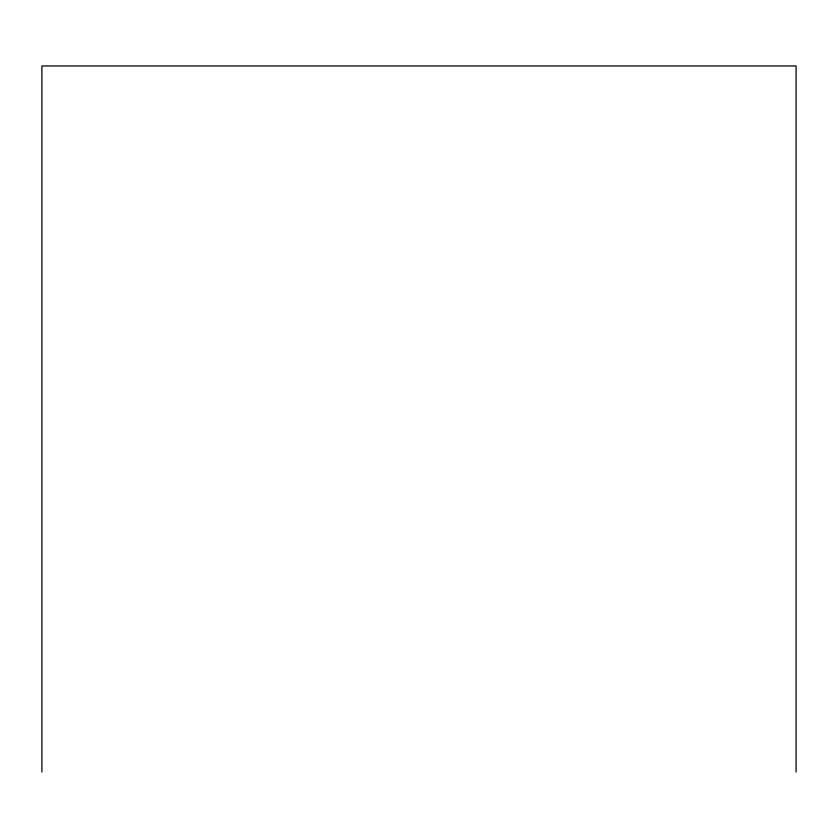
<?xml version="1.0" encoding="UTF-8"?>
<svg xmlns="http://www.w3.org/2000/svg" width="838" height="838" viewBox="0 0 838 838"><rect width="100%" height="100%" fill="white"/><g stroke="black" fill="none" stroke-linecap="round" stroke-linejoin="round"><path stroke-width="1.26" d="M796.1 772.039L796.1 65.961L41.9 65.961L41.9 772.039"/></g></svg>
